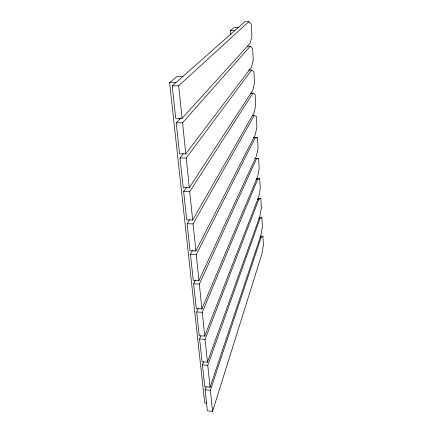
<?xml version="1.0" encoding="UTF-8"?>
<svg xmlns="http://www.w3.org/2000/svg" width="433" height="433" viewBox="0 0 433 433"><rect width="100%" height="100%" fill="white"/><g stroke="black" fill="none" stroke-linecap="round" stroke-linejoin="round"><path stroke-width="0.65" d="M206.195 386.593L205.096 389.792L207.375 410.863L212.56 411.35L261.943 253.868L263.383 245.148L262.891 236.196L260.498 236.115M212.56 411.35L210.368 390.252L261.029 237.641L262.891 236.196M203.564 361.728L202.4 364.895L204.771 386.81L210.054 387.264L260.899 235.357L262.376 226.762L261.873 217.566L259.448 217.501M210.054 387.264L207.77 365.311L259.962 218.687L261.873 217.566M200.842 335.84L199.597 338.974L202.065 361.788L207.45 362.205L259.832 216.343L261.343 207.878L260.823 198.433L257.749 198.374M207.45 362.205L205.074 339.353L258.869 199.212L260.823 198.433M198.282 308.247L196.674 311.971L199.245 335.737L204.733 336.111L258.734 196.799L260.276 188.479L259.746 178.775L256.634 178.737M204.733 336.111L202.26 312.301L257.743 179.192L259.746 178.775M195.359 280.146L193.627 283.81L196.311 308.599L201.908 308.929L257.608 176.713L259.183 168.545L258.636 158.57L255.481 158.548M201.908 308.929L199.326 284.097L256.585 158.602L258.636 158.57M192.625 250.247L190.45 254.425L193.248 280.297L198.958 280.573L256.444 156.053L258.063 148.054L257.5 137.791L253.44 137.423M198.958 280.573L196.263 254.653L255.394 137.418M189.513 219.634L187.126 223.726L190.049 250.75L195.884 250.978L255.248 134.793L256.904 126.977L256.331 116.423L254.171 115.616L252.19 115.638M195.884 250.978L193.064 223.899L254.171 115.616M186.634 187.126L183.652 191.624L186.71 219.888L192.669 220.051L254.019 112.916L255.719 105.289L255.124 94.426L252.91 93.171L250.231 93.214M192.669 220.051L189.719 191.732L252.91 93.171M183.311 153.737L180.02 158.023L183.219 187.608L189.302 187.706L252.753 90.389L254.496 82.968L253.884 71.786L251.611 70.049L248.694 70.119M189.302 187.706L186.222 158.061L251.611 70.049M180.75 117.852L176.209 122.815L179.565 153.818L185.784 153.845L251.449 67.18L253.235 59.987L252.601 48.469L250.269 46.217L247.313 46.315M185.784 153.845L182.553 122.777L250.269 46.217M182.093 118.355L250.106 43.262L251.936 36.312L251.286 24.443L248.888 21.65L244.688 21.823L172.215 85.886L175.733 118.409L182.093 118.355L178.699 85.756L248.888 21.65M206.633 403.042L204.722 402.869L169.617 82.703L176.918 76.452L183.045 76.311M230.562 34.781L230.286 30.743L233.863 27.68L238.264 27.501M230.286 30.743L234.794 30.564M169.617 82.703L175.96 82.573M172.215 85.886L178.699 85.756M176.209 122.815L182.553 122.777M255.578 137.797L257.5 137.791M180.02 158.023L186.222 158.061M254.658 158.592L256.585 158.602M255.843 179.165L257.743 179.192M183.652 191.624L189.719 191.732M257.619 199.185L258.869 199.212M258.728 218.654L259.962 218.687M187.126 223.726L193.064 223.899M259.811 237.603L261.029 237.641M190.45 254.425L196.263 254.653M193.627 283.81L199.326 284.097M196.674 311.971L202.26 312.301M199.597 338.974L205.074 339.353M202.4 364.895L207.77 365.311M205.096 389.792L210.368 390.252M179.722 118.209L179.863 119.557"/></g></svg>
